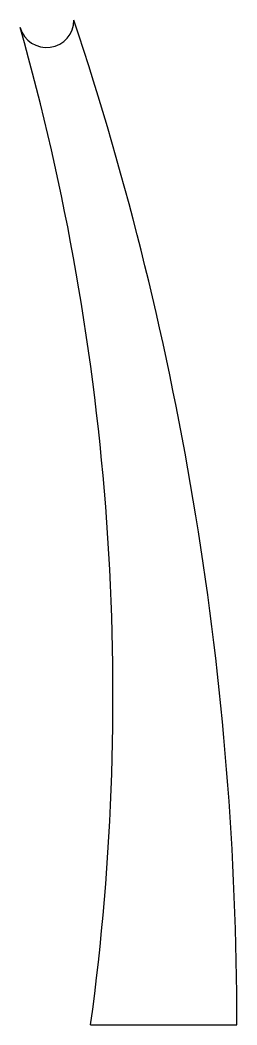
# Model space of a CAD drawing. Header units: millimetres. Extents: x -77 to 160, y 0 to 1100.
import ezdxf

# ---------------------------------------------------------------- set-up
doc = ezdxf.new("R2010")
doc.units = ezdxf.units.MM

msp = doc.modelspace()

# ---------------------------------------------------------------- linework, layer by layer
at = {"color": 7, "linetype": 'Continuous', "lineweight": 25}
msp.add_line((0, 0), (160, 0), dxfattribs=at)
for centre, radius, start, end in [((-48.3, 1100), 30, 195.8265, 0), ((-2655.6, 360.9), 2680, 352.2604, 15.8265), ((-3322, 0), 3482, 0, 18.4158)]:
    msp.add_arc(centre, radius, start, end, dxfattribs=at)

doc.saveas('drawing.dxf')
